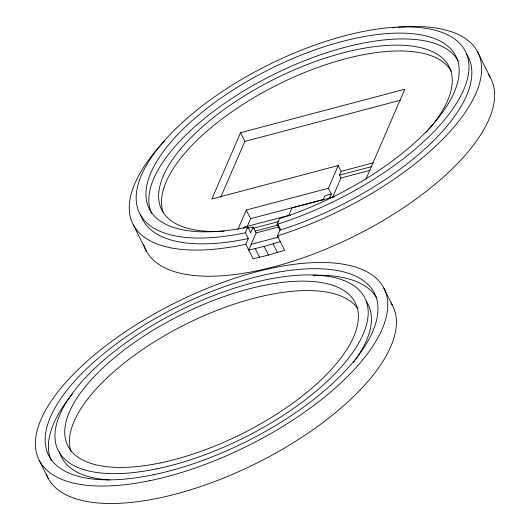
<?xml version="1.0" encoding="UTF-8"?>
<svg xmlns="http://www.w3.org/2000/svg" width="530" height="530" viewBox="0 0 530 530"><rect width="100%" height="100%" fill="white"/><g stroke="black" fill="none" stroke-linecap="round" stroke-linejoin="round"><path stroke-width="0.79" d="M247.636 228.198L253.227 227.125L256.109 232.935L248.696 250.081L253.042 258.766L268.465 255.089L284.617 250.326L277.422 235.863L279.886 230.166L280.781 229.894A181.949 75.744 -26.4 0 0 466.287 53.729M365.972 179.034L404.781 89.225L240.527 132.692L211.881 198.982L338.233 165.539L341.115 171.349L339.485 175.138L340.923 178.047L332.416 197.743M220.765 197.153L244.853 141.411L240.527 132.692M237.857 229.503L246.284 210.006L328.415 188.269L338.233 165.539M247.331 226.277L250.597 218.698L246.284 210.006M280.271 241.634L264.119 246.404L248.696 250.081L245.827 244.237L248.292 238.546L245.41 232.73L247.649 227.085A171.243 71.285 -26.4 0 1 192.827 120.052A171.243 71.285 -26.4 0 1 450.228 48.376A171.243 71.285 -26.4 0 1 287.485 215.988L279.462 218.658L277.005 224.356L279.886 230.166M250.531 232.895L253.227 227.125M322.83 200.347L324.797 195.802L331.296 194.079L328.415 188.269M329.335 198.624L331.296 194.079M243.681 228.49L244.257 227.165L289.274 215.266M277.005 224.356L277.892 224.084A181.949 75.744 -26.4 0 0 461.299 45.136A181.949 75.744 -26.4 0 0 188.064 117.455A181.949 75.744 -26.4 0 0 244.217 232.995L245.41 232.73M277.422 235.863L279.33 235.28A192.648 80.196 -26.4 0 0 470.945 103.251A192.648 80.196 -26.4 0 0 397.838 27.268M256.109 232.935L278.23 227.065M244.853 141.411L400.335 100.263M341.115 171.349L373.498 162.783M339.485 175.138L371.861 166.572M340.923 178.047L370.145 170.309M250.597 218.698L323.85 199.34M334.251 196.789L291.917 207.992L288.532 215.823L290.526 215.299M253.598 228.205L278.873 221.527M255.036 231.113L277.939 225.058M251.14 244.317L278.78 237.003M248.292 238.546L247.099 238.805A181.949 75.744 -26.4 0 1 140.523 214.259M245.827 244.237L243.667 244.721A192.648 80.196 -26.4 0 1 164.77 140.861M273.109 243.899L277.455 252.585M264.119 246.404L268.465 255.089M255.255 248.623L259.601 257.315M477.49 51.635L490.469 77.784M383.614 287.624L392.266 305.055M277.892 224.084L280.781 229.894M247.868 227.032L250.756 232.849M133.401 224.945L146.386 251.094M39.531 460.928L48.184 478.365M151.534 213.305A171.243 71.285 -26.4 0 1 274.017 74.306A171.243 71.285 -26.4 0 1 458.377 61.268M392.279 27.818A192.648 80.196 -26.4 0 1 395.473 27.487M224.084 231.14A160.544 66.833 -26.4 0 1 183.751 145.306A160.544 66.833 -26.4 0 1 388.404 45.355A160.544 66.833 -26.4 0 1 426.06 132.493M163.253 212.477A160.544 66.833 -26.4 0 1 280.377 83.376A160.544 66.833 -26.4 0 1 451.361 71.278M488.243 74.207A192.648 80.196 -26.4 0 1 353.483 236.572A192.648 80.196 -26.4 0 1 143.723 244.608M390.835 302.643A192.648 80.196 -26.4 0 1 256.785 463.094A192.648 80.196 -26.4 0 1 46.428 474.549M51.284 460.517A181.949 75.744 -26.4 0 1 69.536 397.606M70.013 396.996A181.949 75.744 -26.4 0 1 72.458 393.956M313.084 275.308A181.949 75.744 -26.4 0 1 376.512 297.595M366.608 301.855A171.243 71.285 -26.4 0 1 355.411 359.83M354.497 361.102A171.243 71.285 -26.4 0 1 353.556 362.374M109.458 479.948A171.243 71.285 -26.4 0 1 59.386 451.587M70.954 451.427A160.544 66.833 -26.4 0 1 186.043 324.108A160.544 66.833 -26.4 0 1 357.77 308.526M149.791 480.703A192.648 80.196 -26.4 0 0 385.37 291.44A192.648 80.196 -26.4 0 0 99.554 350.688A192.648 80.196 -26.4 0 0 149.791 480.703M153.223 474.794A181.949 75.744 -26.4 0 0 375.717 296.038A181.949 75.744 -26.4 0 0 105.775 351.993A181.949 75.744 -26.4 0 0 153.223 474.794M160.093 462.968A160.544 66.833 -26.4 0 0 356.405 305.247A160.544 66.833 -26.4 0 0 118.223 354.616A160.544 66.833 -26.4 0 0 160.093 462.968M156.655 468.878A171.243 71.285 -26.4 0 0 366.058 300.642A171.243 71.285 -26.4 0 0 111.996 353.305A171.243 71.285 -26.4 0 0 156.655 468.878"/></g></svg>
